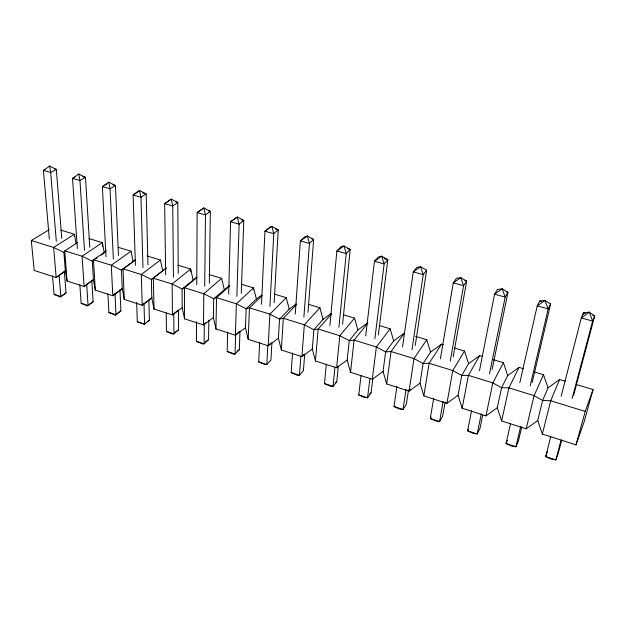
<?xml version="1.0" encoding="UTF-8"?>
<svg xmlns="http://www.w3.org/2000/svg" width="626" height="626" viewBox="0 0 626 626"><rect width="100%" height="100%" fill="white"/><g stroke="black" fill="none" stroke-linecap="round" stroke-linejoin="round"><path stroke-width="0.94" d="M190.656 271.887L190.656 269.039L177.776 265.181M208.834 320.176L208.568 339.613L204.092 343.854L202.472 343.909L196.423 341.319L196.533 321.819M196.736 284.775L197.143 212.637L203.786 207.918L210.32 211.345L209.334 283.257M204.303 324.315L204.092 343.854L196.423 341.319M204.71 286.223L205.477 214.921L203.786 207.918L197.143 212.637L205.477 214.921L210.32 211.345L208.481 210.845M261.731 295.073L256.394 299.009L246.175 308.774L245.455 327.774L235.392 335.223L215.947 328.963L213.388 317.601L213.701 298.735L229.546 285.44M215.947 328.963L216.526 297.686L229.179 286.426M239.977 331.232L239.343 349.691L235.032 354.066L233.162 354.042L227.16 351.468L227.668 331.968M228.67 293.946L230.556 221.8L237.309 217.019L243.78 220.454L241.276 293.336M235.65 334.527L235.032 354.066L227.16 351.468M236.855 296.434L239.132 224.155L237.309 217.019L230.556 221.8L239.132 224.155L243.78 220.454L241.221 219.757M296.255 303.923L289.204 309.134L279.556 319.103L278.413 338.236L268.186 345.779L248.193 339.347L249.453 307.843L262.091 295.73M253.436 289.791L253.514 287.866L241.495 284.267M271.919 342.555L270.941 360.044L266.817 364.551L264.665 364.449L258.726 361.883L259.657 342.383M261.472 304.361L264.954 231.237L269.438 227.434L271.809 226.385L278.21 229.82L274.141 302.71M267.85 345.161L266.817 364.551L258.726 361.883M269.916 306.372L273.781 233.655L271.809 226.385L264.954 231.237L273.781 233.655L278.21 229.82L275.581 229.108M331.193 313.43L323.055 319.424L313.9 329.722L312.304 348.995L301.912 356.64L281.356 350.02L283.328 318.29L296.716 304.385M304.698 354.159L303.407 370.678L299.471 375.326L297.037 375.138L291.16 372.587L292.522 353.087M295.253 314.08L300.37 240.947L304.635 237.011L307.343 236.025L313.665 239.468L307.969 312.366M300.942 355.936L299.471 375.326L291.16 372.587M303.884 317.139L309.463 243.436L307.343 236.025L300.37 240.947L309.463 243.436L313.665 239.468L311.858 238.975M367.658 322.828L357.884 330.012L349.245 340.654L347.172 360.067L336.6 367.806L315.449 360.999L318.196 329.041L331.514 313.947M338.345 366.053L336.765 381.61L333.04 386.406L330.301 386.125L324.495 383.589L326.295 364.222M329.91 325.497L336.866 250.956L340.88 246.871L343.948 245.963L350.184 249.406L342.586 324.252M334.965 367.008L333.04 386.406L324.495 383.589M338.909 327.241L346.233 253.522L343.948 245.963L336.866 250.956L346.233 253.522L350.184 249.406L347.399 248.647M443.341 344.715L441.502 344.167L430.602 352.109L423.121 363.503L419.999 383.182L409.068 391.14L386.649 383.918L391.054 351.515L404.427 333.063L393.715 340.896L385.639 351.914L383.057 371.453L372.306 379.301L350.537 372.298L354.081 340.114L367.814 323.016M372.885 378.362L371.061 392.838L367.548 397.8L364.488 397.416L358.761 394.896L361.038 375.53M365.709 335.826L374.473 261.269L378.237 257.036L381.68 256.198L387.823 259.649L378.347 334.933M369.95 378.394L367.548 397.8L358.761 394.896M374.88 338.619L384.129 263.914L381.68 256.198L374.473 261.269L384.129 263.914L387.823 259.649L384.341 258.702M372.306 379.301L376.367 346.984L390.123 328.775L379.27 325.528M408.52 389.912L406.329 404.396L403.042 409.514L399.654 409.028L394.004 406.524L396.892 386.336M402.534 346.906L413.254 271.903L416.744 267.513L420.594 266.762L426.635 270.205L415.241 345.505M406.071 389.278L403.042 409.514L394.004 406.524M411.978 349.777L423.223 274.634L420.594 266.762L413.254 271.903L423.223 274.634L426.635 270.205M482.419 356.421L479.688 355.599L468.6 363.651L461.745 375.451L458.06 395.264L446.933 403.332L423.841 395.898L429.139 363.268L441.502 344.167M433.693 398.3L430.273 418.497L435.829 420.977L439.577 421.564L442.613 416.282L445.172 401.9M440.383 358.862L453.271 282.874L456.456 278.32L460.736 277.654L466.66 281.097L453.185 356.836M443.122 401.469L439.577 421.564L430.273 418.497L431.157 417.002M450.211 361.288L463.553 285.691L466.66 281.097L464.805 280.597M446.933 403.332L452.809 370.561L464.515 351.053L454.39 348.025M523.555 368.737L519.024 367.384L507.741 375.545L501.567 387.76L497.279 407.714L485.948 415.891L462.152 408.23L468.412 375.373L479.688 355.599M471.558 410.758L467.599 430.813L473.06 433.278L477.184 433.982L479.954 428.513L482.693 415.179M479.485 370.631L494.571 294.197L497.443 289.478L502.169 288.899L507.976 292.342L492.099 369.473M481.292 413.88L477.184 433.982L467.599 430.813L468.412 429.272M489.516 373.683L505.182 297.107L507.976 292.342L506.215 291.865M485.948 415.891L492.818 382.901L503.398 362.697L493.366 359.692M565.161 381.195L559.581 379.528L548.086 387.807L542.632 400.468L537.711 420.547L526.176 428.841L501.637 420.946L508.915 387.87L519.024 367.384M510.558 423.575L506.043 443.505L511.403 445.939L515.91 446.761L518.406 441.103L521.74 426.916M519.807 382.768L537.218 305.895L539.753 300.989L544.956 300.511L550.63 303.946L532.186 382.463M520.589 426.799L515.91 446.761L506.043 443.505L507.506 440.297M530.159 385.913L548.188 308.9L550.63 303.946M526.176 428.841L534.088 395.632L543.47 374.7L534.416 371.993M576.327 384.544L593.072 389.552L583.941 422.409L575.99 444.883L542.359 434.053L550.7 400.757L559.581 379.528M550.739 436.776L545.645 456.573L550.888 458.983L555.818 459.93L558.016 454.085L561.757 439.984M561.17 396.235L581.288 317.977L583.455 312.883L589.262 312.186L594.7 315.942L573.486 395.82M582.97 314.768L583.455 312.883L585.333 313.391M561.076 440.094L555.818 459.93L545.645 456.573L547.593 451.604M572.094 398.535L592.626 321.091L594.7 315.942L592.83 315.434M575.99 444.883L585.247 411.415L593.072 389.552M93.642 279.705L84.103 286.512L67.068 281.027L65.323 270.596L63.907 252.411L64.744 250.87L77.436 242.645M410.124 389.521L409.068 391.14L414.005 358.596L426.775 339.754L415.601 336.405M337.813 366.288L336.6 367.806L339.824 335.716L354.512 318.11L343.502 314.815M303.829 354.433L301.912 356.64L304.346 324.769L319.902 307.749L308.712 304.4M270.197 343.651L268.186 345.779L269.876 314.142L286.254 297.671L274.462 294.142M238.756 331.913L235.392 335.223L236.378 303.806L253.514 287.866L256.394 299.009M206.29 322.39L203.489 324.949L184.568 318.861L182.189 307.695L182.119 288.969L196.791 277.13M178.465 310.355L178.59 329.792L173.95 333.901L172.58 334.034L166.477 331.436L166.219 312.914M224.233 289.392L221.667 278.327L203.81 293.758L203.489 324.949L213.388 317.601M178.254 309.987L172.44 314.956L154.019 309.025L151.813 298.054L151.375 279.462L166.367 267.936M148.855 299.815L149.371 320.222L144.583 324.213L137.305 321.811L136.656 302.311M196.924 277.514L184.498 287.803L182.119 288.969L172.127 283.993L153.339 278.194L151.375 279.462L141.304 274.485L123.017 268.844L121.452 270.205L122.226 288.664L124.277 299.447L142.219 305.222L151.813 298.054M147.47 301.004L142.219 305.222L141.304 274.485L160.467 260.001L162.69 270.69M148.972 299.799L151.977 297.389M119.957 289.509L120.888 310.895L115.966 314.768L115.051 315.05L108.869 312.421L107.915 293.899M52.514 275.964L54.094 294.345L60.346 296.967L66.027 292.921L64.353 271.535M166.203 268.225L153.339 278.194L154.019 309.025M65.323 270.596L56.152 277.514L34.211 270.455L31.3 240.548L49.258 229.656M122.062 288.735L112.782 295.746L95.301 290.12L93.407 279.517L92.304 261.191L93.493 259.735L106.357 250.916M93.407 279.517L84.103 286.512L82.084 256.214L102.39 242.606L104.307 252.951M95.301 290.12L93.493 259.735L111.303 265.228L121.452 270.205L135.294 260.072M122.226 288.664L112.782 295.746L111.303 265.228L131.053 251.19L133.119 261.707M182.189 307.695L172.44 314.956L172.127 283.993L190.656 269.039L193.051 279.916M91.811 280.409L93.117 301.795L87.358 305.84L81.137 303.274L79.854 284.744M135.513 259.743L123.017 268.844L124.277 299.447M61.763 238.475L56.348 169.45L49.579 166.07L43.421 170.483L49.344 239.187M89.776 247.364L85.488 177.377L78.751 173.989L72.506 178.465L77.366 248.671M118.471 255.494L115.419 185.523L108.728 182.119L102.39 186.658L106.005 256.848M60.346 296.967L66.027 292.921M115.051 315.05L120.888 310.895M174.834 332.445L178.59 329.792M205.524 341.757L208.568 339.613M87.358 305.84L93.117 301.795M237.027 351.327L239.343 349.691M335.333 382.611L336.765 381.61M369.598 393.856L371.061 392.838M93.908 260.087L92.304 261.191L82.084 256.214L64.744 250.87L67.068 281.027M95.504 258.992L97.108 257.896M101.107 255.15L103.509 253.499M66.34 270.635L56.152 277.514L53.625 247.434L74.455 234.241L76.059 243.491M147.149 321.686L149.371 320.222M107.03 183.911L102.39 186.658L110.043 188.755L115.419 185.523L112.883 184.834M74.893 177.135L72.506 178.465L79.956 180.507L85.488 177.377L82.702 176.626M45.049 169.63L43.421 170.483L50.675 172.479L56.348 169.45L54.54 168.957M142.697 192.949L146.179 193.896L147.971 264.829M176.016 202.01L177.8 202.495L178.238 273.437M539.753 300.989L541.568 301.482M60.745 230.133L74.455 234.241L74.588 236.143M88.955 238.584L102.39 242.606L102.594 246.441M118.181 247.34L131.053 251.19M147.024 255.971L160.467 260.001M209.068 274.556L221.667 278.327M31.3 240.548L53.625 247.434L63.907 252.411M585.247 411.415L550.7 400.757L542.632 400.468L534.088 395.632L508.915 387.87L501.567 387.76L492.818 382.901L468.412 375.373L461.745 375.451L452.809 370.561L429.139 363.268L423.121 363.503L414.005 358.596L391.054 351.515L385.639 351.914L376.367 346.984L354.081 340.114L349.245 340.654L339.824 335.716L318.196 329.041L313.9 329.722L304.346 324.769L283.328 318.29L279.556 319.103L269.876 314.142L249.453 307.843L246.175 308.774L236.378 303.806L216.526 297.686L213.701 298.735L203.81 293.758L184.498 287.803L184.568 318.861M54.094 294.345L60.847 296.575L59.094 275.244M81.137 303.274L88.063 305.558L86.678 284.227M108.869 312.421L115.966 314.768L114.957 293.273M137.305 321.811L144.583 324.213L144.003 303.704M166.477 331.436L173.95 333.901L173.762 313.391M543.47 374.7L548.086 387.807M537.711 420.547L542.359 434.053M503.398 362.697L507.741 375.545M497.279 407.714L501.637 420.946M464.515 351.053L468.6 363.651M458.06 395.264L462.152 408.23M426.775 339.754L430.602 352.109M419.999 383.182L423.841 395.898M390.123 328.775L393.715 340.896M383.057 371.453L386.649 383.918M354.512 318.11L357.884 330.012M347.172 360.067L350.537 372.298M319.902 307.749L323.055 319.424M312.304 348.995L315.449 360.999M286.254 297.671L289.204 309.134M278.413 338.236L281.356 350.02M245.455 327.774L248.193 339.347M108.728 182.119L110.043 188.755L113.353 259.086M78.751 173.989L79.956 180.507L84.479 250.298M49.579 166.07L50.675 172.479L56.317 241.315M135.427 265.267L133.095 195.077L139.535 190.484L146.179 193.896L140.967 197.237L133.095 195.077L139.535 190.484L140.967 197.237L142.971 267.56M165.679 274.9L164.669 203.732L171.211 199.084L177.8 202.495L172.768 205.954L164.669 203.732L171.211 199.084L172.768 205.954L173.425 277.255M589.262 312.186L581.288 317.977L592.626 321.091L589.262 312.186M460.736 277.654L453.271 282.874L463.553 285.691L460.736 277.654M502.169 288.899L494.571 294.197L505.182 297.107L502.169 288.899M544.956 300.511L537.218 305.895L548.188 308.9L544.956 300.511"/></g></svg>
